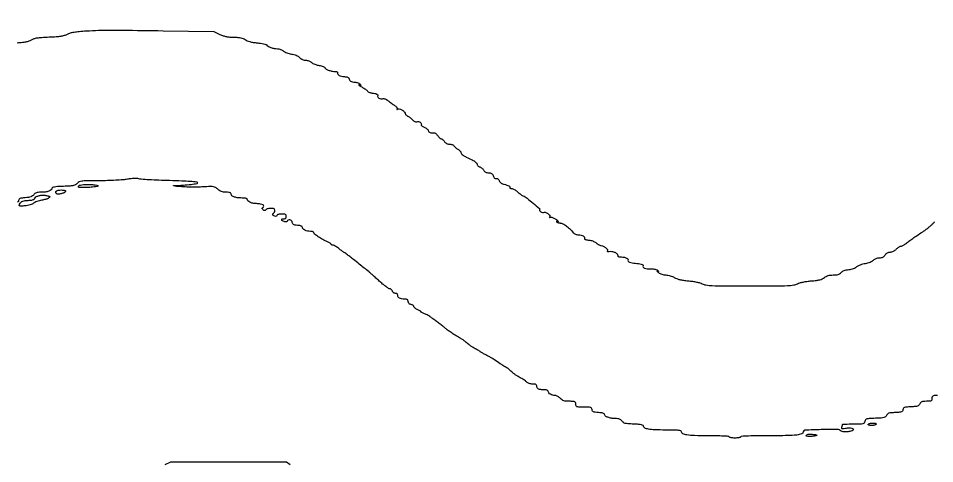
# Model space of a CAD drawing. Extents: x 0 to 2372, y 0 to 2187.
# Drawn here: x 839 to 1636, y 1089 to 1476 of the extents above; entities that cross this region are included whole.
import ezdxf

# ---------------------------------------------------------------- set-up
doc = ezdxf.new("R2010")
doc.units = 0

msp = doc.modelspace()

# ---------------------------------------------------------------- linework, layer by layer
for points in [[(837.67159, 1455.249147, 0.010472), (842.228315, 1455.588824, 0.025778), (845.546829, 1456.079828, 0.034804), (848.091001, 1456.778521, 0.052166), (850.17159, 1457.762693, -0.057211), (852.440999, 1458.808376, -0.039523), (855.191928, 1459.47713, -0.024424), (859.113329, 1459.912743, -0.006231), (865.5, 1460.228065, 0.006795), (871.787121, 1460.545581, 0.022771), (875.887014, 1460.996666, 0.034172), (878.903426, 1461.682077, 0.045955), (881.5, 1462.730024, -0.04744), (884.096325, 1463.768929, -0.02907), (887.310794, 1464.513773, -0.020194), (891.658894, 1465.078658, -0.006906), (898, 1465.55512, -0.005073), (908.594925, 1466.096344, -0.00982), (917.076127, 1466.27662, -0.004047), (929.20808, 1466.198008, -0.000259), (964.679706, 1465.662703), (1008.859411, 1464.973126), (1014.179706, 1462.496332, 0.024638), (1017.100073, 1461.308059, 0.033902), (1019.830557, 1460.55417, 0.031778), (1022.770564, 1460.145628, 0.01828), (1026.34563, 1460.009769, -0.014138), (1029.885779, 1459.904592, -0.038272), (1032.374168, 1459.567914, -0.051231), (1034.327091, 1458.935088, -0.050803), (1036.116464, 1457.91707, 0.056712), (1037.874504, 1456.944115, 0.032662), (1040.169049, 1456.166187, 0.026685), (1043.042829, 1455.559026, 0.014908), (1046.590688, 1455.113062, -0.013034), (1049.533542, 1454.754343, -0.018443), (1052.127954, 1454.270855, -0.014759), (1054.207086, 1453.738545, -0.186381), (1054.840206, 1453.258553, 0.13365), (1056.089678, 1452.091048, 0.038125), (1058.546476, 1451.024531, 0.03756), (1061.451705, 1450.257075, 0.045827), (1064.250648, 1450, -0.053056), (1065.610635, 1449.855281, -0.037834), (1067.080412, 1449.420426, -0.038193), (1068.446698, 1448.777809, -0.059621), (1069.492146, 1448.007378, 0.069216), (1070.641539, 1447.193775, 0.028001), (1072.397521, 1446.405851, 0.026994), (1074.414536, 1445.755703, 0.030416), (1076.411437, 1445.357085, -0.029448), (1078.598178, 1444.924965, -0.036085), (1080.570729, 1444.257873, -0.039626), (1082.250862, 1443.388594, -0.057244), (1083.559385, 1442.349706, 0.048614), (1084.7041, 1441.408299, 0.042454), (1086.060656, 1440.65618, 0.043656), (1087.477785, 1440.164233, 0.061796), (1088.801536, 1440, -0.055699), (1090.073482, 1439.857868, -0.035098), (1091.506023, 1439.426112, -0.034979), (1092.872781, 1438.794602, -0.052972), (1093.946569, 1438.04634, 0.0598), (1095.125105, 1437.248696, 0.025932), (1096.853447, 1436.469223, 0.02521), (1098.798703, 1435.821524, 0.030549), (1100.679111, 1435.42087, -0.025348), (1102.431657, 1435.066457, -0.032688), (1103.992567, 1434.556844, -0.034379), (1105.191049, 1433.978416, -0.173201), (1105.667961, 1433.422898, 0.181129), (1106.6819, 1432.277929, 0.036453), (1109.215729, 1431.162252, 0.038731), (1112.087833, 1430.384444, 0.073562), (1114.475877, 1430.288424, -0.058757), (1115.233449, 1430.280313, -0.082919), (1115.878427, 1430.08535, -0.106207), (1116.312827, 1429.74075, -0.168686), (1116.475877, 1429.3, 0.138932), (1116.910015, 1427.877404, 0.117506), (1118.048754, 1426.785152, 0.082135), (1119.93922, 1426.059029, 0.036944), (1122.583957, 1425.716043, -0.026715), (1124.135265, 1425.547016, -0.046289), (1125.389149, 1425.220884, -0.060854), (1126.237645, 1424.791446, -0.250211), (1126.5, 1424.3, 0.136925), (1126.886036, 1422.916769, 0.112118), (1127.955929, 1421.80814, 0.086976), (1129.66064, 1421.074588, 0.051149), (1131.866934, 1420.78472, -0.042729), (1133.160829, 1420.636795, -0.039095), (1134.451265, 1420.269372, -0.041386), (1135.552943, 1419.753059, -0.092619), (1136.253947, 1419.155749, -0.005225), (1136.917189, 1418.31848, -0.167667), (1136.999795, 1418.075124, -0.563102), (1136.887422, 1418.007749, -0.01385), (1136.25, 1418.367059, 0.029959), (1135.770188, 1418.617521, 0.062283), (1135.367188, 1418.740767, 0.117448), (1135.103644, 1418.724554, 0.330149), (1135, 1418.584697, 0.234094), (1135.140266, 1418.301522, 0.013311), (1135.954688, 1417.714717, 0.018102), (1137.004655, 1417.054183, 0.012101), (1138.25, 1416.372005, -0.020349), (1139.576447, 1415.6167, -0.01876), (1140.874592, 1414.736499, -0.019137), (1141.971234, 1413.864777, -0.057219), (1142.62095, 1413.162568, 0.094562), (1143.267573, 1412.56023, 0.041594), (1144.31005, 1412.019818, 0.039206), (1145.545187, 1411.614968, 0.042338), (1146.796976, 1411.420979, -0.028332), (1149.133884, 1411.125508, -0.070916), (1150.760089, 1410.57935, -0.143172), (1151.534324, 1409.85805, -0.279436), (1151.527322, 1409.044209, 0.288682), (1151.53609, 1408.013758, 0.115063), (1152.593732, 1406.985965, 0.089166), (1154.255443, 1406.352691, 0.124024), (1155.83815, 1406.448631, -0.100596), (1156.846589, 1406.556758, -0.062257), (1158.01419, 1406.298041, -0.051597), (1159.293619, 1405.68707, -0.033292), (1160.636137, 1404.73838, 0.008613), (1161.934825, 1403.721048, 0.005516), (1163.475913, 1402.582597, 0.005542), (1165.010605, 1401.5005, 0.010314), (1166.281865, 1400.663199, -0.036433), (1167.315757, 1399.902014, -0.057883), (1168.062153, 1399.097099, -0.077856), (1168.442564, 1398.360399, -0.222264), (1168.377357, 1397.801559, 0.033789), (1168.159128, 1397.388472, 0.294055), (1168.189412, 1397.192754, 0.323094), (1168.372995, 1397.151648, 0.037227), (1168.770556, 1397.358196, -0.198099), (1170.282147, 1397.605921, -0.064866), (1172.438486, 1396.798583, -0.063479), (1174.39499, 1395.417748, -0.144402), (1175.320306, 1393.883148, 0.066183), (1175.632831, 1393.118399, 0.048396), (1176.164083, 1392.369263, 0.048938), (1176.820169, 1391.746384, 0.073943), (1177.504911, 1391.359742, -0.051567), (1178.321886, 1390.945312, -0.017383), (1179.419963, 1390.182324, -0.017082), (1180.584, 1389.248348, -0.018767), (1181.64432, 1388.264771, 0.036181), (1182.749124, 1387.30925, 0.053216), (1183.852733, 1386.656077, 0.065001), (1184.859142, 1386.346681, 0.134513), (1185.671218, 1386.427329, -0.143267), (1187.078857, 1386.542747, -0.101635), (1188.543448, 1385.914253, -0.12533), (1189.444118, 1384.873778, -0.260065), (1189.397606, 1383.834323, 0.289072), (1189.401713, 1383.389295, 0.07543), (1189.896544, 1382.828065, 0.052996), (1190.767223, 1382.24292, 0.031237), (1191.911111, 1381.72745, -0.040027), (1193.136653, 1381.149089, -0.039326), (1194.2621, 1380.379863, -0.042138), (1195.135817, 1379.54545, -0.104591), (1195.569882, 1378.779821, 0.117003), (1196.185271, 1377.753847, 0.111734), (1197.205498, 1377.092657, 0.081972), (1198.68397, 1376.810001, 0.036831), (1200.664648, 1376.905754, -0.175992), (1201.251112, 1376.770613, -0.035256), (1202.122215, 1376.114726, -0.033327), (1203.078059, 1375.164422, -0.025731), (1203.991115, 1374.012478, 0.024164), (1204.878529, 1372.885652, 0.037582), (1205.757055, 1372.016114, 0.043047), (1206.516437, 1371.475031, 0.278541), (1206.967083, 1371.479656, -0.255727), (1207.39242, 1371.502157, -0.058703), (1208.021604, 1371.103168, -0.046702), (1208.729067, 1370.409228, -0.030427), (1209.413669, 1369.491414, 0.051958), (1210.321268, 1368.377889, 0.070715), (1211.357816, 1367.60304, 0.071337), (1212.56188, 1367.152175, 0.054017), (1213.966349, 1367, -0.052259), (1215.218604, 1366.868758, -0.050537), (1216.431353, 1366.480501, -0.05359), (1217.467609, 1365.890066, -0.082344), (1218.193296, 1365.158699, 0.039755), (1218.855647, 1364.366962, 0.022061), (1219.777093, 1363.507578, 0.02188), (1220.793018, 1362.714719, 0.032787), (1221.75, 1362.123516, -0.044978), (1222.610771, 1361.562349, -0.047685), (1223.339062, 1360.866075, -0.052773), (1223.839542, 1360.145595, -0.126081), (1224, 1359.519382, 0.194453), (1224.444466, 1358.419732, 0.055862), (1225.887235, 1357.226626, 0.028311), (1228.589114, 1355.669762, 0.005228), (1233.75, 1353.140489, -0.027952), (1235.384339, 1352.245273, -0.036769), (1236.757258, 1351.243182, -0.040356), (1237.725994, 1350.275827, -0.178212), (1238, 1349.53148, 0.130221), (1238.178363, 1348.858246, 0.063447), (1238.716514, 1348.142493, 0.05648), (1239.50628, 1347.495258, 0.052642), (1240.439198, 1347.023117, -0.049378), (1241.453415, 1346.5181, -0.034747), (1242.483828, 1345.766592, -0.035199), (1243.377763, 1344.899818, -0.059836), (1243.974382, 1344.047868, 0.076242), (1244.643293, 1343.156145, 0.07775), (1245.544628, 1342.512902, 0.069776), (1246.685081, 1342.128225, 0.046531), (1248.059935, 1342, -0.04341), (1249.555492, 1341.869912, -0.098284), (1250.61025, 1341.461455, -0.105618), (1251.38269, 1340.703608, -0.055346), (1252, 1339.5, 0.035067), (1252.64888, 1338.097848, 0.119455), (1253.323551, 1337.360906, 0.129391), (1254.227907, 1337.046743, 0.04434), (1255.626375, 1337.063005, -0.221922), (1255.93621, 1336.954618, -0.031307), (1256.401792, 1336.439491, -0.030803), (1256.906581, 1335.718389, -0.02167), (1257.386502, 1334.851929, 0.07617), (1258.053732, 1333.906434, 0.050184), (1259.070289, 1333.043349, 0.047982), (1260.298308, 1332.360064, 0.052579), (1261.597418, 1331.948501, -0.02188), (1264.033869, 1331.338058, -0.056003), (1265.705825, 1330.628929, -0.105339), (1266.554267, 1329.880381, -0.30702), (1266.58559, 1329.138487, 0.2887), (1266.588042, 1328.851424, 0.12671), (1266.878599, 1328.581792, 0.070385), (1267.447645, 1328.370553, 0.034946), (1268.210818, 1328.259073, -0.077196), (1269.188122, 1328.030993, -0.030331), (1270.440589, 1327.435221, -0.029135), (1271.740588, 1326.614925, -0.032185), (1272.89154, 1325.673673, 0.018169), (1274.072729, 1324.651166, 0.012844), (1275.46814, 1323.587077, 0.012986), (1276.856091, 1322.637862, 0.026551), (1278, 1321.981724, -0.044751), (1281.563802, 1319.761629, -0.011545), (1286.879807, 1315.552952, -0.004289), (1292.325299, 1310.953924, -0.369132), (1292.478444, 1309.965122, 0.29602), (1292.49857, 1309.051626, 0.090868), (1293.514709, 1308.022131, 0.082242), (1294.914229, 1307.35199, 0.212106), (1296.000171, 1307.500106, -0.233013), (1297.467645, 1307.640999, -0.063292), (1299.586239, 1306.514894, -0.066895), (1301.266717, 1304.953875, -0.311987), (1301.37154, 1303.706068, 0.017334), (1301.141334, 1303.270667, 0.161584), (1301.113894, 1303.062879, 0.523516), (1301.211185, 1303.019766, 0.04668), (1301.466459, 1303.210118, -0.268254), (1302.558218, 1303.44265, -0.031529), (1304.962069, 1302.489898, -0.03592), (1307.317491, 1301.16557, -0.108729), (1308.591096, 1299.852603, -0.028819), (1308.855033, 1299.364788, -0.385354), (1308.800164, 1299.185702, -0.258992), (1308.568448, 1299.178514, -0.019437), (1308, 1299.5, 0.02161), (1307.470063, 1299.796676, 0.198514), (1307.212542, 1299.816083, 0.426677), (1307.139036, 1299.662937, 0.048662), (1307.327254, 1299.279508, 0.129994), (1307.744802, 1298.883694, 0.045629), (1308.509191, 1298.552418, 0.041569), (1309.456129, 1298.32603, 0.037913), (1310.457381, 1298.25, -0.131485), (1312.680769, 1297.655031, -0.028831), (1316.019333, 1295.464923, -0.03067), (1319.347639, 1292.664091, -0.047568), (1321.806704, 1289.831129, 0.084262), (1322.575138, 1289.066571, 0.059557), (1323.648227, 1288.486222, 0.052978), (1324.959424, 1288.122012, 0.041294), (1326.434259, 1288, -0.057313), (1328.635909, 1287.746802, -0.088861), (1330.388481, 1286.992865, -0.118921), (1331.436215, 1285.869442, -0.172986), (1331.664963, 1284.546679, 0.3205), (1331.850194, 1284.16221, 0.047279), (1332.689457, 1283.800403, 0.038819), (1333.907219, 1283.50892, 0.023368), (1335.384252, 1283.34487, -0.039427), (1337.026586, 1283.108907, -0.031222), (1338.749006, 1282.606271, -0.032141), (1340.296073, 1281.932729, -0.065409), (1341.384252, 1281.17943, 0.037932), (1342.389188, 1280.398988, 0.023965), (1343.66577, 1279.639715, 0.02403), (1345.000069, 1279.010583, 0.040197), (1346.180073, 1278.629737, -0.061501), (1348.396553, 1277.808852, -0.064687), (1350.305438, 1276.483954, -0.081752), (1351.45157, 1275.042404, -0.271963), (1351.425402, 1273.879299, 0.245504), (1351.402007, 1273.555333, 0.236812), (1351.654912, 1273.34389, 0.087925), (1352.265486, 1273.309732, 0.02794), (1353.166211, 1273.469339, -0.102739), (1355.410969, 1273.528802, -0.066463), (1357.893881, 1272.7307, -0.071654), (1359.861717, 1271.42222, -0.208636), (1360.52675, 1269.970467, 0.130729), (1360.695212, 1269.380567, 0.132208), (1361.133997, 1268.955305, 0.100738), (1361.83516, 1268.733747, 0.052865), (1362.753497, 1268.73409, -0.070174), (1365.052678, 1268.655629, -0.050675), (1367.524488, 1267.956891, -0.059533), (1369.344243, 1266.972925, -0.396447), (1369.532166, 1266.052046, 0.333444), (1369.619673, 1265.083724, 0.102094), (1370.879658, 1264.158301, 0.062758), (1373.07702, 1263.467355, 0.03978), (1375.751746, 1263.199572, -0.026159), (1378.623195, 1262.990824, -0.045926), (1380.94709, 1262.479292, -0.071844), (1382.364988, 1261.791058, -0.402035), (1382.525531, 1261.04131, 0.311301), (1382.58196, 1259.913891, 0.131996), (1383.844191, 1258.944886, 0.07112), (1386.247061, 1258.330687, 0.037955), (1389.31829, 1258.231211, -0.023326), (1391.332324, 1258.224869, -0.036029), (1393.059306, 1258.013444, -0.042834), (1394.409324, 1257.626031, -0.114769), (1395.233245, 1257.070051, -0.005545), (1395.928796, 1256.304549, -0.277044), (1395.965004, 1256.112068, -0.434579), (1395.82386, 1256.05301, -0.007795), (1395, 1256.440072, 0.155831), (1394.726559, 1256.480176, 0.563161), (1394.675, 1256.351635, 0.048946), (1395.120414, 1255.86591, 0.010141), (1396, 1255.109013, 0.052583), (1397.302357, 1254.246008, 0.041054), (1398.867624, 1253.587756, 0.039303), (1400.595238, 1253.169634, 0.03831), (1402.381966, 1253.022236, -0.043004), (1404.148895, 1252.859785, -0.027569), (1406.154586, 1252.384324, -0.027386), (1408.11947, 1251.683431, -0.039064), (1409.765499, 1250.835912, 0.048336), (1411.868382, 1249.801947, 0.031169), (1414.465804, 1249.003979, 0.02483), (1417.724215, 1248.390502, 0.012498), (1421.883533, 1247.925009, -0.014194), (1425.597373, 1247.496618, -0.016761), (1429.078815, 1246.874794, -0.017977), (1432.027707, 1246.133691, -0.050452), (1434, 1245.339096, 0.08733), (1437.293977, 1244.285445, 0.022775), (1442.848732, 1243.785126, 0.01002), (1452.621563, 1243.548121, 0.001052), (1475.5, 1243.5, 0.001041), (1498.465312, 1243.547834, 0.010118), (1508.191634, 1243.785222, 0.023302), (1513.706345, 1244.289753, 0.087532), (1517, 1245.353706, -0.050081), (1518.999483, 1246.168579, -0.020463), (1521.848396, 1246.883875, -0.018385), (1525.255035, 1247.462708, -0.013931), (1529.026234, 1247.855112, 0.010653), (1533.435237, 1248.284685, 0.032683), (1536.384201, 1248.832805, 0.047288), (1538.56298, 1249.612406, 0.05716), (1540.411093, 1250.751406, -0.045102), (1542.013892, 1251.793222, -0.050436), (1543.719965, 1252.485442, -0.045), (1545.689159, 1252.873798, -0.0262), (1548.095904, 1253, 0.022504), (1550.522779, 1253.109285, 0.052974), (1552.298826, 1253.46164, 0.067329), (1553.687445, 1254.108861, 0.062623), (1554.892629, 1255.115126, -0.068437), (1556.047785, 1256.057137, -0.044684), (1557.592521, 1256.818901, -0.038812), (1559.483161, 1257.385658, -0.027113), (1561.681584, 1257.73919, 0.029192), (1563.775573, 1258.084859, 0.030782), (1565.777372, 1258.668107, 0.03315), (1567.49699, 1259.418235, 0.06538), (1568.718044, 1260.268357, -0.067553), (1569.926204, 1261.101764, -0.025585), (1571.803851, 1261.935315, -0.024783), (1573.965358, 1262.644626, -0.027694), (1576.108217, 1263.10619, 0.026089), (1578.33337, 1263.578016, 0.03069), (1580.376639, 1264.260749, 0.033801), (1582.064427, 1265.078986, 0.075589), (1583.179128, 1265.961897, -0.062572), (1584.193978, 1266.809416, -0.050085), (1585.464307, 1267.455854, -0.047671), (1586.904696, 1267.862825, -0.045054), (1588.423945, 1268, 0.041137), (1590.09255, 1268.137515, 0.075259), (1591.387957, 1268.559177, 0.079826), (1592.45027, 1269.324389, 0.051847), (1593.408043, 1270.5, -0.051726), (1594.303588, 1271.599775, -0.067926), (1595.334511, 1272.380877, -0.06977), (1596.514042, 1272.843042, -0.058597), (1597.848739, 1273, 0.065348), (1599.154758, 1273.171423, 0.04774), (1600.527427, 1273.682507, 0.045498), (1601.848014, 1274.479079, 0.045759), (1603, 1275.5, -0.02771), (1604.004292, 1276.456833, -0.030375), (1605.079172, 1277.265625, -0.031845), (1606.073157, 1277.835625, -0.11475), (1606.779958, 1278, 0.097218), (1607.514326, 1278.14415, 0.024653), (1608.620803, 1278.660938, 0.024198), (1609.849955, 1279.388783, 0.022376), (1611.036711, 1280.25, -0.00961), (1613.969068, 1282.494432, -0.007073), (1617.299262, 1284.871486, -0.006242), (1621.121611, 1287.449013, -0.004187), (1625.552043, 1290.304001, 0.016851), (1627.787679, 1291.826127, 0.010135), (1630.339356, 1293.772873, 0.010145), (1632.800679, 1295.813757, 0.017425), (1634.754923, 1297.62493, -0.011086), (1636.464917, 1299.250512, -0.012715)], [(1638.75, 1148.195209, 0.012796), (1635.976669, 1147.945857, 0.102743), (1634.766806, 1147.544884, 0.194742), (1634.188942, 1146.802357, 0.069276), (1634, 1145.445209, -0.064627), (1633.821928, 1144.073272, -0.21271), (1633.26304, 1143.378347, -0.107543), (1632.086156, 1143.065221, -0.011445), (1629.237128, 1143, 0.017146), (1626.655275, 1142.911439, 0.07625), (1625.178919, 1142.580085, 0.120511), (1624.221919, 1141.907149, 0.076308), (1623.487128, 1140.75, -0.093649), (1622.663985, 1139.547306, -0.116445), (1621.513269, 1138.838616, -0.059332), (1619.593999, 1138.446295, -0.009783), (1615.813754, 1138.205763, 0.008), (1611.893816, 1137.970372, 0.066861), (1610.160171, 1137.601764, 0.161597), (1609.271641, 1136.907248, 0.11187), (1608.813754, 1135.705763, -0.110108), (1608.361563, 1134.5067, -0.161655), (1607.485785, 1133.812436, -0.068086), (1605.783612, 1133.442868, -0.008338), (1601.969611, 1133.209316, 0.010303), (1598.318427, 1132.971333, 0.059083), (1596.42198, 1132.579552, 0.113939), (1595.278548, 1131.88063, 0.095712), (1594.469611, 1130.709316, -0.111277), (1593.577768, 1129.499408, -0.115516), (1592.26449, 1128.809116, -0.049076), (1589.943887, 1128.444487, -0.00614), (1584.848999, 1128.212511, 0.005099), (1579.434483, 1127.977283, 0.058768), (1577.340556, 1127.61566, 0.159562), (1576.252797, 1126.863682, 0.101235), (1575.579947, 1125.462511, -0.105353), (1574.888106, 1124.051376, -0.16802), (1573.769755, 1123.33123, -0.055781), (1571.576819, 1123.049609, -0.004069), (1565.480948, 1123, 0.004134), (1561.845537, 1122.969941, 0.006887), (1558.785028, 1122.87715, 0.001897), (1556.161093, 1122.751428, 0.399159), (1556, 1122.581787, -0.065637), (1555.967153, 1122.332652, -0.008401), (1555.818223, 1121.812722, -0.00971), (1555.618131, 1121.19906, -0.007949), (1555.381186, 1120.550971, 0.111387), (1555.265256, 1119.754551, 0.31563), (1555.603446, 1119.343769, 0.097819), (1556.559795, 1119.271398, 0.009769), (1558.84289, 1119.590868, -0.033073), (1561.92886, 1119.876955, -0.065366), (1564.371537, 1119.621438, -0.167555), (1565.468869, 1118.923031, -0.381555), (1565.417217, 1118.018403, -0.137687), (1563.505543, 1116.946332, -0.038735), (1560.096638, 1116.39615, -0.037675), (1556.693715, 1116.37141, -0.174642), (1554.92177, 1117.149659, 0.191314), (1551.668041, 1118.45519, 0.006534), (1537.657563, 1118.32136, 0.004875), (1523.394659, 1117.859528, 0.401931), (1522, 1116.404856, -0.322539), (1520.724624, 1114.633447, -0.05202), (1516.324619, 1113.654911, -0.024733), (1508.250707, 1113.125868, -0.003994), (1492.493917, 1113, 0.003076), (1482.231718, 1112.936867, 0.006921), (1474.451749, 1112.733405, 0.002739), (1468.264056, 1112.451875, 0.24638), (1467.5, 1112, -0.178843), (1467.002457, 1111.611235, -0.027992), (1465.776311, 1111.29375, -0.028151), (1464.223215, 1111.073128, -0.021209), (1462.5, 1111, -0.021209), (1460.776785, 1111.073128, -0.028151), (1459.223689, 1111.29375, -0.027992), (1457.997543, 1111.611235, -0.178843), (1457.5, 1112, 0.240883), (1456.776919, 1112.437834, 0.004421), (1452.17698, 1112.727371, 0.009087), (1446.39562, 1112.9347, 0.004418), (1439.006083, 1113, -0.00605), (1427.191855, 1113.142968, -0.031441), (1420.698443, 1113.709737, -0.066131), (1417.130627, 1114.743382, -0.297524), (1416, 1116.475249, 0.32061), (1415.420003, 1117.286793, 0.055252), (1413.465217, 1117.722645, 0.02394), (1409.766237, 1117.948994, 0.003312), (1402.0651, 1118, -0.008469), (1392.763597, 1118.157556, -0.035318), (1387.192873, 1118.741723, -0.067828), (1384.015581, 1119.76138, -0.288857), (1383, 1121.372633, 0.283485), (1382.560511, 1122.085492, 0.065797), (1381.170757, 1122.568423, 0.033283), (1378.689495, 1122.909221, 0.007227), (1374.370799, 1123.149151, -0.007065), (1369.415014, 1123.422863, -0.045624), (1366.944581, 1123.82278, -0.092976), (1365.423661, 1124.533404, -0.090785), (1364.248826, 1125.751767, 0.065363), (1363.290227, 1126.852079, 0.089024), (1362.16784, 1127.534055, 0.068093), (1360.654029, 1127.892407, 0.024121), (1358.425081, 1128, -0.039103), (1354.928624, 1128.27386, -0.052371), (1351.857661, 1129.094014, -0.064866), (1349.68674, 1130.266422, -0.24103), (1349, 1131.608255, 0.258195), (1348.679407, 1132.187703, 0.066624), (1347.671661, 1132.646268, 0.042758), (1346.049041, 1132.98961, 0.016388), (1343.75, 1133.19774, -0.012454), (1340.791678, 1133.442108, -0.080768), (1339.354483, 1133.837558, -0.159278), (1338.585982, 1134.547197, -0.092315), (1338.180449, 1135.75, 0.106091), (1337.724197, 1136.990383, 0.178359), (1336.854012, 1137.657309, 0.068527), (1335.1297, 1137.942802, 0.00681), (1330.930449, 1138, -0.005696), (1326.495228, 1138.050525, -0.081031), (1324.943045, 1138.340182, -0.227782), (1324.239506, 1139.056102, -0.082374), (1324, 1140.5, 0.068375), (1323.803533, 1141.92997, 0.222134), (1323.195225, 1142.637342, 0.097676), (1321.88716, 1142.94175, 0.008479), (1318.452251, 1143, -0.01703), (1315.420886, 1143.103277, -0.059988), (1313.508107, 1143.467067, -0.080369), (1312.043293, 1144.207772, -0.048745), (1310.58758, 1145.5, 0.042046), (1309.538505, 1146.456642, 0.037492), (1308.30469, 1147.265625, 0.039449), (1307.078695, 1147.822781, 0.087143), (1306.069588, 1148, -0.064349), (1303.892754, 1148.281317, -0.067695), (1301.898991, 1149.106052, -0.079591), (1300.481427, 1150.267125, -0.18344), (1300, 1151.535184, 0.169859), (1299.774661, 1152.179358, 0.123859), (1299.166614, 1152.642867, 0.07443), (1298.1201, 1152.917091, 0.026929), (1296.581787, 1153, -0.026536), (1293.50424, 1153.163448, -0.083928), (1291.523634, 1153.719244, -0.141015), (1290.412978, 1154.695782, -0.143315), (1290, 1156.106989, 0.099803), (1289.812755, 1157.035715, 0.170911), (1289.287773, 1157.614785, 0.101355), (1288.285434, 1157.918027, 0.022944), (1286.5, 1158, -0.042182), (1284.941877, 1158.131684, -0.042735), (1283.434985, 1158.522959, -0.045284), (1282.108177, 1159.131415, -0.066327), (1281.089287, 1159.910713, 0.036307), (1280.099164, 1160.766613, 0.015295), (1278.656161, 1161.774397, 0.015038), (1277.041899, 1162.761857, 0.018964), (1275.489435, 1163.572037, -0.028039), (1273.822212, 1164.480962, -0.014553), (1271.844099, 1165.789142, -0.014425), (1269.884505, 1167.255005, -0.021263), (1268.26027, 1168.661324, 0.004331), (1266.879695, 1169.940963, 0.006707), (1265.663562, 1171.019264, 0.002577), (1264.607949, 1171.92079, 0.177241), (1264.391515, 1172, -0.138242), (1264.157133, 1172.066065, -0.001066), (1262.461067, 1173.109712, -0.003824), (1260.5212, 1174.329693, -0.002434), (1258.281394, 1175.777742, 0.001596), (1253.14181, 1179.112743, 0.007862), (1250.208229, 1180.938388, 0.011954), (1247.822276, 1182.295144, 0.007725), (1245, 1183.756166, -0.007732), (1243.623105, 1184.468973, -0.009945), (1242.38125, 1185.168601, -0.008014), (1241.368082, 1185.788344, -0.081103), (1241, 1186.115666, 0.083319), (1240.618783, 1186.451674, 0.006498), (1239.452802, 1187.155676, 0.008722), (1238.028445, 1187.95757, 0.006554), (1236.435072, 1188.791573, -0.020339), (1234.657424, 1189.785384, -0.01298), (1232.671687, 1191.076196, -0.013041), (1230.7877, 1192.445357, -0.023588), (1229.331748, 1193.675907, 0.021841), (1227.85418, 1194.933598, 0.011083), (1225.894357, 1196.390775, 0.010988), (1223.801856, 1197.807645, 0.016114), (1221.896676, 1198.952264, -0.009235), (1217.958148, 1201.245371, -0.013017), (1214.541762, 1203.443606, -0.014726), (1211.657175, 1205.534596, -0.023685), (1209.342821, 1207.5, 0.015679), (1208.269268, 1208.441672, 0.006532), (1206.765507, 1209.646875, 0.006455), (1205.120579, 1210.896461, 0.008305), (1203.575245, 1212, -0.004477), (1202.032197, 1213.084166, -0.003618), (1200.394427, 1214.274952, -0.003657), (1198.898977, 1215.395878, -0.00941), (1197.839821, 1216.23388, 0.032748), (1196.793067, 1216.985438, 0.015708), (1195.361936, 1217.815929, 0.0155), (1193.808423, 1218.592204, 0.02136), (1192.365577, 1219.184769, -0.016667), (1191.076063, 1219.700276, -0.024787), (1189.988638, 1220.243382, -0.022151), (1189.172725, 1220.751583, -0.24722), (1189, 1221.079568, 0.229928), (1188.839016, 1221.411135, 0.02435), (1188.11875, 1221.923284, 0.026159), (1187.149285, 1222.474649, 0.018028), (1186, 1223, -0.034731), (1184.851743, 1223.571958, -0.043344), (1183.88125, 1224.262172, -0.049174), (1183.204751, 1224.963063, -0.168936), (1183, 1225.551769, 0.156934), (1182.831286, 1226.076063, 0.080568), (1182.339062, 1226.57021, 0.067181), (1181.610585, 1226.961018, 0.054343), (1180.75, 1227.180449, -0.071286), (1179.772547, 1227.465132, -0.090158), (1179, 1228, -0.090158), (1178.465132, 1228.772547, -0.071286), (1178.180449, 1229.75, 0.065691), (1177.875067, 1230.843749, 0.138323), (1177.326407, 1231.524495, 0.115972), (1176.430056, 1231.8894, 0.038945), (1175.012237, 1232, -0.032097), (1172.287886, 1232.175066, -0.08738), (1170.44955, 1232.749095, -0.135987), (1169.39088, 1233.730014, -0.139185), (1169, 1235.106989, 0.081831), (1168.864658, 1235.928408, 0.127961), (1168.473507, 1236.523955, 0.11912), (1167.817872, 1236.880427, 0.065312), (1166.90638, 1237, -0.079589), (1166.022939, 1237.141521, -0.083929), (1165.245678, 1237.551274, -0.08438), (1164.649462, 1238.191502, -0.0816), (1164.289749, 1239, 0.079037), (1163.954362, 1239.764281, 0.072548), (1163.390274, 1240.4125, 0.07579), (1162.691002, 1240.849498, 0.102168), (1161.962149, 1241, -0.147268), (1160.905854, 1241.318013, -0.012372), (1158.543303, 1242.967874, -0.015615), (1155.785276, 1245.133165, -0.011425), (1152.857626, 1247.699146, 0.001131), (1149.950353, 1250.355062, 0.001435), (1147.252949, 1252.79398, 0.001124), (1144.9804, 1254.827711, 0.011805), (1144.028846, 1255.635952, 0.000601), (1135.506993, 1262.517779, 0.002751), (1130.530761, 1266.48151, 0.004683), (1127.150482, 1269.092823, 0.010453), (1124.520869, 1271, -0.003733), (1122.881425, 1272.15574, -0.002138), (1120.919718, 1273.573437, -0.002136), (1118.959349, 1275.015837, -0.003552), (1117.32136, 1276.25, 0.016742), (1115.844559, 1277.302826, 0.019882), (1114.381191, 1278.192188, 0.019087), (1113.103809, 1278.838116, 0.107916), (1112.362495, 1279, -0.053517), (1111.841238, 1279.055953, -0.073291), (1111.400233, 1279.222042, -0.093064), (1111.104164, 1279.467446, -0.175031), (1111, 1279.755889, 0.226127), (1110.823602, 1280.125985, 0.024986), (1110.045312, 1280.694981, 0.026562), (1108.995016, 1281.307847, 0.018419), (1107.75, 1281.891339, -0.024322), (1103.74107, 1283.828198, -0.02272), (1099.844058, 1286.186127, -0.016598), (1096.616259, 1288.503943, -0.232408), (1096.001788, 1289.75, 0.212864), (1095.779681, 1290.246163, 0.086082), (1095.136998, 1290.647921, 0.061414), (1094.156147, 1290.913344, 0.035415), (1092.934259, 1291, -0.049211), (1090.305717, 1291.259333, -0.067146), (1088.056868, 1292.031566, -0.085982), (1086.527906, 1293.161427, -0.193058), (1086, 1294.477686, 0.207866), (1085.724799, 1295.111049, 0.092134), (1084.940393, 1295.610798, 0.056322), (1083.630966, 1295.974579, 0.021561), (1081.75, 1296.192502, -0.018998), (1079.472673, 1296.444527, -0.090757), (1078.239957, 1296.865701, -0.148332), (1077.549319, 1297.583617, -0.082798), (1077.180449, 1298.75, 0.153964), (1076.504156, 1300.162246, 0.143348), (1075.121182, 1300.979822, 0.169386), (1073.682546, 1300.855154, 0.209752), (1072.789101, 1299.867304, -0.16685), (1072.476282, 1299.457857, -0.105846), (1071.912606, 1299.234787, -0.076268), (1071.134474, 1299.224141, -0.042218), (1070.205768, 1299.434692, -0.059809), (1068.609539, 1300.160597, -0.240606), (1068.064538, 1301.044989, -0.342137), (1068.527771, 1301.753169, -0.083248), (1070, 1302, 0.072254), (1070.873159, 1302.126841, 0.124864), (1071.5, 1302.5, 0.124864), (1071.873159, 1303.126841, 0.072254), (1072, 1304, 0.094959), (1071.804216, 1305.021586, 0.184152), (1071.25, 1305.625, 0.098846), (1070.150836, 1305.925179, 0.017388), (1068, 1306, 0.023598), (1066.467056, 1305.92761, 0.037669), (1065.175, 1305.70625, 0.04382), (1064.251055, 1305.387127, 0.295869), (1064, 1305, -0.271056), (1063.576288, 1304.275831, -0.142133), (1062.525626, 1304.030228, -0.106765), (1061.263724, 1304.373312, -0.13558), (1060.381966, 1305.190983, -0.088972), (1060.190642, 1305.675477, -0.118107), (1060.207877, 1306.147368, -0.128568), (1060.43188, 1306.532001, -0.117017), (1060.822949, 1306.774316, 0.12723), (1061.273319, 1307.066081, 0.067959), (1061.654241, 1307.614435, 0.060696), (1061.912372, 1308.321182, 0.057298), (1062, 1309.083333, 0.093933), (1061.822647, 1310.019048, 0.169078), (1061.319565, 1310.604798, 0.106327), (1060.366886, 1310.914522, 0.025623), (1058.7, 1311, 0.03271), (1057.348636, 1310.9115, 0.032464), (1056.016875, 1310.6475, 0.034257), (1054.887529, 1310.26182, 0.097261), (1054.2, 1309.8, -0.051726), (1053.545495, 1309.268517, -0.150044), (1052.991325, 1309.108675, -0.14551), (1052.432016, 1309.285401, -0.047626), (1051.758359, 1309.841641, -0.03739), (1051.199762, 1310.490672, -0.15349), (1051.032948, 1310.97562, -0.196447), (1051.191819, 1311.396098, -0.067104), (1051.705573, 1311.818034, 0.252888), (1052.327981, 1312.90049, 0.271781), (1051.74296, 1313.960501, 0.091714), (1049.495834, 1314.787997, 0.033648), (1046.116489, 1315.13611, -0.035977), (1042.772743, 1315.496286, -0.068163), (1040.201697, 1316.335034, -0.097688), (1038.57731, 1317.560228, -0.184508), (1038, 1319.071429, 0.277011), (1037.784641, 1319.430319, 0.052155), (1037.045312, 1319.730465, 0.042519), (1035.995309, 1319.939422, 0.027023), (1034.75, 1320.011006, -0.020865), (1030.174755, 1320.217535, -0.048945), (1026.81445, 1320.84515, -0.075897), (1024.701299, 1321.824438, -0.251439), (1024, 1323.130842, 0.117445), (1023.776099, 1324.070908, 0.176203), (1023.167655, 1324.642675, 0.086224), (1021.96488, 1324.928719, 0.015366), (1019.646023, 1325, -0.030416), (1017.390948, 1325.137307, -0.057192), (1015.618863, 1325.563245, -0.060649), (1014.058271, 1326.358517, -0.03876), (1012.460647, 1327.624051, 0.047274), (1010.471478, 1329.145447, 0.100399), (1008.664038, 1329.822317, 0.048909), (1006.009635, 1329.982989, 0.004742), (999.564625, 1329.681348, -0.01058), (994.987159, 1329.520642, -0.006251), (989.518983, 1329.512807, -0.006253), (984.05704, 1329.641592, -0.010662), (979.5, 1329.90346, -0.004424), (975.906254, 1330.218974, -0.0186), (973.759375, 1330.507547, -0.564883), (973.687643, 1330.69162, -0.223223), (974, 1330.852157, 0.007359), (982.40752, 1331.27475, 0.01439), (989.085432, 1331.902422, 0.009097), (994.234555, 1332.63166, 0.462253), (994.701794, 1333.400768, 0.299144), (994.018719, 1333.941252, 0.004086), (988.455684, 1334.386507, 0.008257), (981.03903, 1334.796179, 0.00293), (970.418717, 1335.144731, -0.00317), (961.046146, 1335.456844, -0.004443), (952.680071, 1335.863029, -0.002694), (945.651786, 1336.304884, -0.058358), (943.619823, 1336.684632, 0.0598), (941.949269, 1336.991871, 0.024483), (939.639273, 1337.022983, 0.021035), (936.839745, 1336.805437, 0.013553), (933.619823, 1336.329593, -0.024118), (929.768572, 1335.843327, -0.006171), (923.497909, 1335.434974, -0.006272), (916.321013, 1335.146713, -0.006328), (909.160293, 1335.039692, 0.002161), (898.126787, 1334.966743, 0.027008), (893.957641, 1334.695633, 0.078979), (891.65781, 1334.042841, 0.114581), (890.000118, 1332.75, -0.086669), (888.588909, 1331.518184, -0.082763), (886.821426, 1330.813104, -0.039419), (883.966397, 1330.423501, -0.005694), (878.089825, 1330.156293, 0.00576), (872.929637, 1329.920968, 0.029264), (870.072714, 1329.589218, 0.058276), (868.481545, 1329.113466, 0.299459), (868, 1328.381542, -0.241143), (867.319682, 1327.052961, -0.071974), (865.237689, 1325.967484, -0.052925), (862.138682, 1325.238142, -0.031357), (858.345193, 1325, 0.024007), (856.062113, 1324.890319, 0.058806), (854.42133, 1324.534616, 0.075078), (853.159527, 1323.876365, 0.064948), (852.076422, 1322.846049, -0.074686), (850.933818, 1321.800563, -0.062994), (849.468107, 1321.063161, -0.046191), (847.476046, 1320.558771, -0.018235), (844.666129, 1320.222219, 0.011705), (841.69085, 1319.90521, 0.062276), (840.110671, 1319.495074, 0.137862), (839.303244, 1318.878282, 0.162524), (839, 1317.970008, -0.152115), (838.72182, 1317.076791, -0.126306), (837.967456, 1316.420901, -0.066036)], [(966.5, 1088.024334), (971.5, 1090.353715), (1021.771563, 1090.348974), (1072.043126, 1090.344232), (1075.271563, 1087.927585, 0.04688)]]:
    msp.add_lwpolyline(points, format="xyb")
for points in [[(879.765314, 1325.795942, -0.212772), (878.709084, 1324.641595, -0.043063), (876.012102, 1323.734687, -0.043015), (873.202731, 1323.303365, -0.216219), (871.751, 1323.849, -0.190211), (871.236917, 1325.033529, -0.250535), (871.748254, 1326.072307, -0.115587), (873.465043, 1326.782527, -0.040547), (876.14235, 1327, -0.019101), (877.910371, 1326.932432, -0.061191), (879.064471, 1326.700134, -0.129033), (879.656153, 1326.314589, -0.270951)], [(907, 1331.087563, -0.03374), (908.137226, 1330.678482, -0.612679), (908.154802, 1330.37919, -0.093486), (907.377238, 1330.100947, -0.004393), (904.610429, 1329.687243, -0.016495), (899.670292, 1329.158362, -0.022818), (895.215532, 1329.033428, -0.01755), (891.645672, 1329.221684, -0.38873), (891, 1329.926676, -0.159836), (891.127374, 1330.31495, -0.067019), (891.514063, 1330.715479, -0.05682), (892.080469, 1331.067143, -0.046657), (892.75, 1331.310674, -0.054101), (895.436442, 1331.709862, -0.013769), (899.847076, 1331.762267, -0.013898), (904.262497, 1331.5703, -0.051698)], [(865.933333, 1321.394149, -0.402987), (865.955011, 1320.561777, -0.095235), (864.726862, 1319.645878, -0.049856), (862.351156, 1318.775305, -0.023715), (859.158421, 1318.114126, 0.025084), (857.030483, 1317.667377, 0.023646), (854.914782, 1317.002745, 0.02436), (853.099193, 1316.234327, 0.071743), (851.976948, 1315.479138, -0.076806), (850.779651, 1314.690844, -0.034349), (849.010122, 1314.024237, -0.030122), (846.836062, 1313.512037, -0.022107), (844.378335, 1313.198353, -0.004969), (840.807379, 1312.937928, -0.098822), (839.726778, 1313.08376, -0.383294), (839.437477, 1313.603884, -0.066838), (839.866052, 1314.749717, -0.078439), (841.055732, 1316.321326, -0.097175), (842.595281, 1317.313661, -0.070621), (844.77639, 1317.84232, -0.024202), (848.032097, 1318, 0.030021), (849.664285, 1318.098089, 0.04483), (851.061559, 1318.395395, 0.054152), (852.121368, 1318.852809, 0.137085), (852.707915, 1319.442556, -0.123577), (854.09437, 1320.912694, -0.065744), (856.374245, 1321.978999, -0.059176), (859.146139, 1322.506242, -0.057047), (862, 1322.379963, -0.009254), (863.372199, 1322.134943, -0.012592), (864.599167, 1321.860068, -0.009503), (865.603254, 1321.588032, -0.12439)], [(1585.5, 1123, -0.161112), (1585.038636, 1122.613175, -0.035024), (1584.035388, 1122.29375, -0.033102), (1582.767232, 1122.073393, -0.026472), (1581.381966, 1122, -0.023501), (1580.000933, 1122.064946, -0.060073), (1579.023828, 1122.277283, -0.127618), (1578.534918, 1122.603116, -0.332127), (1578.5, 1123, -0.161112), (1578.961364, 1123.386825, -0.035024), (1579.964612, 1123.70625, -0.033102), (1581.232768, 1123.926607, -0.026472), (1582.618034, 1124, -0.023501), (1583.999067, 1123.935054, -0.060073), (1584.976172, 1123.722717, -0.127618), (1585.465082, 1123.396884, -0.332127)], [(1533.817384, 1113.455642, -0.605429), (1533.79164, 1113.32786, -0.008935), (1532.857523, 1113.074043, -0.012978), (1531.628077, 1112.797192, -0.007042), (1530.104083, 1112.517585, -0.035327), (1527.101646, 1112.226209, -0.088766), (1524.935645, 1112.555672, -0.463238), (1524.65514, 1113.267948, -0.182832), (1525.566376, 1114.061818, -0.085411), (1527.215126, 1114.369673, -0.021884), (1529.936923, 1114.289152, -0.019479), (1532.614082, 1113.987271, -0.133169)]]:
    msp.add_lwpolyline(points, format="xyb", close=True)

doc.saveas('drawing.dxf')
